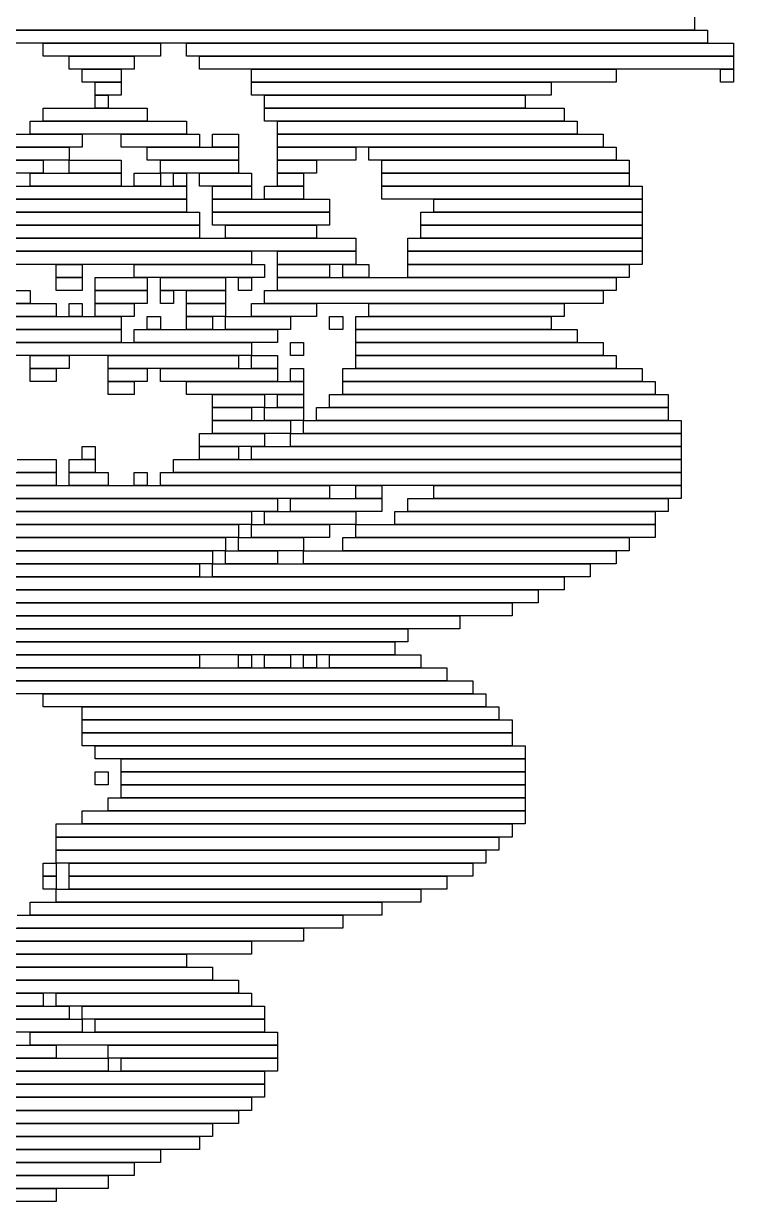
# Model space of a CAD drawing. Extents: x 39 to 985, y 65 to 958.
# Drawn here: x 916.5 to 971, y 103 to 193.5 of the extents above; entities that cross this region are included whole.
import ezdxf

# ---------------------------------------------------------------- set-up
doc = ezdxf.new("R2010")
doc.units = 0

msp = doc.modelspace()

# ---------------------------------------------------------------- linework, layer by layer
for p, q in [((968, 194), (968, 193)), ((968, 193), (892, 193)), ((893, 193), (969, 193)), ((969, 193), (969, 192)), ((969, 192), (893, 192)), ((918, 192), (927, 192)), ((918, 191), (918, 192)), ((927, 192), (927, 191)), ((929, 192), (971, 192)), ((929, 191), (929, 192)), ((971, 192), (971, 191)), ((927, 191), (918, 191)), ((920, 191), (925, 191)), ((920, 190), (920, 191)), ((925, 191), (925, 190)), ((971, 191), (929, 191)), ((930, 191), (971, 191)), ((930, 190), (930, 191)), ((971, 191), (971, 190)), ((925, 190), (920, 190)), ((921, 190), (924, 190)), ((921, 189), (921, 190)), ((924, 190), (924, 189)), ((971, 190), (930, 190)), ((934, 190), (962, 190)), ((934, 189), (934, 190)), ((962, 190), (962, 189)), ((970, 190), (971, 190)), ((970, 189), (970, 190)), ((971, 190), (971, 189)), ((924, 189), (921, 189)), ((922, 189), (924, 189)), ((922, 188), (922, 189)), ((924, 189), (924, 188)), ((962, 189), (934, 189)), ((934, 189), (957, 189)), ((934, 188), (934, 189)), ((957, 189), (957, 188)), ((971, 189), (970, 189)), ((924, 188), (922, 188)), ((922, 188), (923, 188)), ((922, 187), (922, 188)), ((923, 188), (923, 187)), ((957, 188), (934, 188)), ((935, 188), (955, 188)), ((935, 187), (935, 188)), ((955, 188), (955, 187)), ((918, 187), (926, 187)), ((918, 186), (918, 187)), ((923, 187), (922, 187)), ((926, 187), (926, 186)), ((955, 187), (935, 187)), ((935, 187), (958, 187)), ((935, 186), (935, 187)), ((958, 187), (958, 186)), ((917, 186), (929, 186)), ((917, 185), (917, 186)), ((926, 186), (918, 186)), ((929, 186), (929, 185)), ((958, 186), (935, 186)), ((936, 186), (959, 186)), ((936, 185), (936, 186)), ((959, 186), (959, 185)), ((912, 185), (921, 185)), ((929, 185), (917, 185)), ((921, 185), (921, 184)), ((924, 185), (930, 185)), ((924, 184), (924, 185)), ((930, 185), (930, 184)), ((931, 185), (933, 185)), ((931, 184), (931, 185)), ((933, 185), (933, 184)), ((959, 185), (936, 185)), ((936, 185), (961, 185)), ((936, 184), (936, 185)), ((961, 185), (961, 184)), ((921, 184), (912, 184)), ((912, 184), (920, 184)), ((920, 184), (920, 183)), ((930, 184), (924, 184)), ((926, 184), (933, 184)), ((926, 183), (926, 184)), ((933, 184), (931, 184)), ((933, 184), (933, 183)), ((961, 184), (936, 184)), ((936, 184), (942, 184)), ((936, 183), (936, 184)), ((942, 184), (942, 183)), ((943, 184), (962, 184)), ((943, 183), (943, 184)), ((962, 184), (962, 183)), ((911, 183), (918, 183)), ((920, 183), (912, 183)), ((918, 183), (918, 182)), ((920, 183), (924, 183)), ((920, 182), (920, 183)), ((924, 183), (924, 182)), ((933, 183), (926, 183)), ((927, 183), (933, 183)), ((927, 182), (927, 183)), ((933, 183), (933, 182)), ((942, 183), (936, 183)), ((936, 183), (939, 183)), ((936, 182), (936, 183)), ((939, 183), (939, 182)), ((962, 183), (943, 183)), ((944, 183), (963, 183)), ((944, 182), (944, 183)), ((963, 183), (963, 182)), ((918, 182), (911, 182)), ((917, 182), (924, 182)), ((917, 181), (917, 182)), ((924, 182), (920, 182)), ((924, 182), (924, 181)), ((925, 182), (927, 182)), ((925, 181), (925, 182)), ((933, 182), (927, 182)), ((927, 182), (927, 181)), ((928, 182), (929, 182)), ((928, 181), (928, 182)), ((929, 182), (929, 181)), ((930, 182), (934, 182)), ((930, 181), (930, 182)), ((934, 182), (934, 181)), ((939, 182), (936, 182)), ((936, 182), (938, 182)), ((936, 181), (936, 182)), ((938, 182), (938, 181)), ((963, 182), (944, 182)), ((944, 182), (963, 182)), ((944, 181), (944, 182)), ((963, 182), (963, 181)), ((915, 181), (929, 181)), ((924, 181), (917, 181)), ((927, 181), (925, 181)), ((929, 181), (928, 181)), ((929, 181), (929, 180)), ((934, 181), (930, 181)), ((931, 181), (934, 181)), ((931, 180), (931, 181)), ((934, 181), (934, 180)), ((935, 181), (938, 181)), ((935, 180), (935, 181)), ((938, 181), (936, 181)), ((938, 181), (938, 180)), ((963, 181), (944, 181)), ((944, 181), (964, 181)), ((944, 180), (944, 181)), ((964, 181), (964, 180)), ((929, 180), (915, 180)), ((915, 180), (929, 180)), ((929, 180), (929, 179)), ((934, 180), (931, 180)), ((931, 180), (940, 180)), ((931, 179), (931, 180)), ((938, 180), (935, 180)), ((940, 180), (940, 179)), ((964, 180), (944, 180)), ((948, 180), (964, 180)), ((948, 179), (948, 180)), ((964, 180), (964, 179)), ((929, 179), (915, 179)), ((915, 179), (930, 179)), ((930, 179), (930, 178)), ((940, 179), (931, 179)), ((931, 179), (940, 179)), ((931, 178), (931, 179)), ((940, 179), (940, 178)), ((947, 179), (964, 179)), ((947, 178), (947, 179)), ((964, 179), (948, 179)), ((964, 179), (964, 178)), ((930, 178), (915, 178)), ((915, 178), (930, 178)), ((930, 178), (930, 177)), ((940, 178), (931, 178)), ((932, 178), (939, 178)), ((932, 177), (932, 178)), ((939, 178), (939, 177)), ((964, 178), (947, 178)), ((947, 178), (964, 178)), ((947, 177), (947, 178)), ((964, 178), (964, 177)), ((902, 177), (942, 177)), ((930, 177), (915, 177)), ((939, 177), (932, 177)), ((942, 177), (942, 176)), ((946, 177), (964, 177)), ((946, 176), (946, 177)), ((964, 177), (947, 177)), ((964, 177), (964, 176)), ((942, 176), (902, 176)), ((912, 176), (934, 176)), ((934, 176), (934, 175)), ((936, 176), (942, 176)), ((936, 175), (936, 176)), ((942, 176), (942, 175)), ((964, 176), (946, 176)), ((946, 176), (964, 176)), ((946, 175), (946, 176)), ((964, 176), (964, 175)), ((934, 175), (912, 175)), ((919, 175), (921, 175)), ((919, 174), (919, 175)), ((921, 175), (921, 174)), ((925, 175), (935, 175)), ((925, 174), (925, 175)), ((935, 175), (935, 174)), ((942, 175), (936, 175)), ((936, 175), (940, 175)), ((936, 174), (936, 175)), ((940, 175), (940, 174)), ((941, 175), (943, 175)), ((941, 174), (941, 175)), ((943, 175), (943, 174)), ((964, 175), (946, 175)), ((946, 175), (963, 175)), ((946, 174), (946, 175)), ((963, 175), (963, 174)), ((921, 174), (919, 174)), ((919, 174), (921, 174)), ((919, 173), (919, 174)), ((921, 174), (921, 173)), ((922, 174), (926, 174)), ((922, 173), (922, 174)), ((935, 174), (925, 174)), ((926, 174), (926, 173)), ((927, 174), (932, 174)), ((927, 173), (927, 174)), ((932, 174), (932, 173)), ((933, 174), (934, 174)), ((933, 173), (933, 174)), ((934, 174), (934, 173)), ((940, 174), (936, 174)), ((936, 174), (962, 174)), ((936, 173), (936, 174)), ((943, 174), (941, 174)), ((963, 174), (946, 174)), ((962, 174), (962, 173)), ((914, 173), (917, 173)), ((917, 173), (917, 172)), ((921, 173), (919, 173)), ((926, 173), (922, 173)), ((922, 173), (926, 173)), ((922, 172), (922, 173)), ((926, 173), (926, 172)), ((932, 173), (927, 173)), ((927, 173), (928, 173)), ((927, 172), (927, 173)), ((928, 173), (928, 172)), ((929, 173), (932, 173)), ((929, 172), (929, 173)), ((932, 173), (932, 172)), ((934, 173), (933, 173)), ((935, 173), (961, 173)), ((935, 172), (935, 173)), ((962, 173), (936, 173)), ((961, 173), (961, 172)), ((917, 172), (914, 172)), ((915, 172), (919, 172)), ((919, 172), (919, 171)), ((920, 172), (921, 172)), ((920, 171), (920, 172)), ((921, 172), (921, 171)), ((926, 172), (922, 172)), ((922, 172), (925, 172)), ((922, 171), (922, 172)), ((925, 172), (925, 171)), ((928, 172), (927, 172)), ((932, 172), (929, 172)), ((929, 172), (932, 172)), ((929, 171), (929, 172)), ((932, 172), (932, 171)), ((934, 172), (939, 172)), ((934, 171), (934, 172)), ((961, 172), (935, 172)), ((939, 172), (939, 171)), ((943, 172), (958, 172)), ((943, 171), (943, 172)), ((958, 172), (958, 171)), ((919, 171), (915, 171)), ((915, 171), (924, 171)), ((921, 171), (920, 171)), ((925, 171), (922, 171)), ((924, 171), (924, 170)), ((926, 171), (927, 171)), ((926, 170), (926, 171)), ((927, 171), (927, 170)), ((932, 171), (929, 171)), ((929, 171), (931, 171)), ((929, 170), (929, 171)), ((931, 171), (931, 170)), ((932, 171), (937, 171)), ((932, 170), (932, 171)), ((939, 171), (934, 171)), ((937, 171), (937, 170)), ((940, 171), (941, 171)), ((940, 170), (940, 171)), ((941, 171), (941, 170)), ((942, 171), (957, 171)), ((942, 170), (942, 171)), ((958, 171), (943, 171)), ((957, 171), (957, 170)), ((912, 170), (924, 170)), ((924, 170), (915, 170)), ((924, 170), (924, 169)), ((925, 170), (936, 170)), ((925, 169), (925, 170)), ((927, 170), (926, 170)), ((931, 170), (929, 170)), ((937, 170), (932, 170)), ((936, 170), (936, 169)), ((941, 170), (940, 170)), ((957, 170), (942, 170)), ((942, 170), (959, 170)), ((942, 169), (942, 170)), ((959, 170), (959, 169)), ((908, 169), (934, 169)), ((924, 169), (912, 169)), ((936, 169), (925, 169)), ((934, 169), (934, 168)), ((937, 169), (938, 169)), ((937, 168), (937, 169)), ((938, 169), (938, 168)), ((959, 169), (942, 169)), ((942, 169), (961, 169)), ((942, 168), (942, 169)), ((961, 169), (961, 168)), ((934, 168), (908, 168)), ((917, 168), (920, 168)), ((917, 167), (917, 168)), ((920, 168), (920, 167)), ((923, 168), (933, 168)), ((923, 167), (923, 168)), ((933, 168), (933, 167)), ((934, 168), (936, 168)), ((934, 167), (934, 168)), ((936, 168), (936, 167)), ((938, 168), (937, 168)), ((961, 168), (942, 168)), ((942, 168), (962, 168)), ((942, 167), (942, 168)), ((962, 168), (962, 167)), ((920, 167), (917, 167)), ((917, 167), (919, 167)), ((917, 166), (917, 167)), ((919, 167), (919, 166)), ((933, 167), (923, 167)), ((923, 167), (926, 167)), ((923, 166), (923, 167)), ((926, 167), (926, 166)), ((927, 167), (936, 167)), ((927, 166), (927, 167)), ((936, 167), (934, 167)), ((936, 167), (936, 166)), ((937, 167), (938, 167)), ((937, 166), (937, 167)), ((938, 167), (938, 166)), ((941, 167), (964, 167)), ((941, 166), (941, 167)), ((962, 167), (942, 167)), ((964, 167), (964, 166)), ((919, 166), (917, 166)), ((926, 166), (923, 166)), ((923, 166), (925, 166)), ((923, 165), (923, 166)), ((925, 166), (925, 165)), ((936, 166), (927, 166)), ((929, 166), (938, 166)), ((929, 165), (929, 166)), ((938, 166), (937, 166)), ((938, 166), (938, 165)), ((964, 166), (941, 166)), ((941, 166), (965, 166)), ((941, 165), (941, 166)), ((965, 166), (965, 165)), ((925, 165), (923, 165)), ((938, 165), (929, 165)), ((931, 165), (935, 165)), ((931, 164), (931, 165)), ((935, 165), (935, 164)), ((936, 165), (938, 165)), ((936, 164), (936, 165)), ((938, 165), (938, 164)), ((940, 165), (966, 165)), ((940, 164), (940, 165)), ((965, 165), (941, 165)), ((966, 165), (966, 164)), ((935, 164), (931, 164)), ((931, 164), (934, 164)), ((931, 163), (931, 164)), ((934, 164), (934, 163)), ((935, 164), (938, 164)), ((935, 163), (935, 164)), ((938, 164), (936, 164)), ((938, 164), (938, 163)), ((939, 164), (966, 164)), ((939, 163), (939, 164)), ((966, 164), (940, 164)), ((966, 164), (966, 163)), ((934, 163), (931, 163)), ((931, 163), (937, 163)), ((931, 162), (931, 163)), ((938, 163), (935, 163)), ((937, 163), (937, 162)), ((938, 163), (967, 163)), ((938, 162), (938, 163)), ((966, 163), (939, 163)), ((967, 163), (967, 162)), ((930, 162), (935, 162)), ((930, 161), (930, 162)), ((937, 162), (931, 162)), ((935, 162), (935, 161)), ((937, 162), (967, 162)), ((937, 161), (937, 162)), ((967, 162), (938, 162)), ((967, 162), (967, 161)), ((921, 161), (922, 161)), ((921, 160), (921, 161)), ((922, 161), (922, 160)), ((935, 161), (930, 161)), ((930, 161), (933, 161)), ((930, 160), (930, 161)), ((933, 161), (933, 160)), ((934, 161), (967, 161)), ((934, 160), (934, 161)), ((967, 161), (937, 161)), ((967, 161), (967, 160)), ((916, 160), (919, 160)), ((919, 160), (919, 159)), ((920, 160), (922, 160)), ((920, 159), (920, 160)), ((922, 160), (921, 160)), ((922, 160), (922, 159)), ((928, 160), (967, 160)), ((928, 159), (928, 160)), ((933, 160), (930, 160)), ((967, 160), (934, 160)), ((967, 160), (967, 159)), ((892, 159), (919, 159)), ((919, 159), (916, 159)), ((919, 159), (919, 158)), ((922, 159), (920, 159)), ((920, 159), (923, 159)), ((920, 158), (920, 159)), ((923, 159), (923, 158)), ((925, 159), (926, 159)), ((925, 158), (925, 159)), ((926, 159), (926, 158)), ((927, 159), (967, 159)), ((927, 158), (927, 159)), ((967, 159), (928, 159)), ((967, 159), (967, 158)), ((919, 158), (892, 158)), ((896, 158), (940, 158)), ((923, 158), (920, 158)), ((926, 158), (925, 158)), ((967, 158), (927, 158)), ((940, 158), (940, 157)), ((942, 158), (944, 158)), ((942, 157), (942, 158)), ((944, 158), (944, 157)), ((948, 158), (967, 158)), ((948, 157), (948, 158)), ((967, 158), (967, 157)), ((940, 157), (896, 157)), ((909, 157), (936, 157)), ((936, 157), (936, 156)), ((937, 157), (944, 157)), ((937, 156), (937, 157)), ((944, 157), (942, 157)), ((944, 157), (944, 156)), ((946, 157), (966, 157)), ((946, 156), (946, 157)), ((967, 157), (948, 157)), ((966, 157), (966, 156)), ((936, 156), (909, 156)), ((910, 156), (934, 156)), ((934, 156), (934, 155)), ((935, 156), (942, 156)), ((935, 155), (935, 156)), ((944, 156), (937, 156)), ((942, 156), (942, 155)), ((945, 156), (965, 156)), ((945, 155), (945, 156)), ((966, 156), (946, 156)), ((965, 156), (965, 155)), ((934, 155), (910, 155)), ((911, 155), (933, 155)), ((933, 155), (933, 154)), ((934, 155), (940, 155)), ((934, 154), (934, 155)), ((942, 155), (935, 155)), ((940, 155), (940, 154)), ((942, 155), (965, 155)), ((942, 154), (942, 155)), ((965, 155), (945, 155)), ((965, 155), (965, 154)), ((933, 154), (911, 154)), ((911, 154), (932, 154)), ((932, 154), (932, 153)), ((933, 154), (938, 154)), ((933, 153), (933, 154)), ((940, 154), (934, 154)), ((938, 154), (938, 153)), ((941, 154), (963, 154)), ((941, 153), (941, 154)), ((965, 154), (942, 154)), ((963, 154), (963, 153)), ((932, 153), (911, 153)), ((911, 153), (931, 153)), ((931, 153), (931, 152)), ((932, 153), (936, 153)), ((932, 152), (932, 153)), ((938, 153), (933, 153)), ((936, 153), (936, 152)), ((938, 153), (962, 153)), ((938, 152), (938, 153)), ((963, 153), (941, 153)), ((962, 153), (962, 152)), ((931, 152), (911, 152)), ((912, 152), (930, 152)), ((930, 152), (930, 151)), ((931, 152), (960, 152)), ((931, 151), (931, 152)), ((936, 152), (932, 152)), ((962, 152), (938, 152)), ((960, 152), (960, 151)), ((930, 151), (912, 151)), ((914, 151), (958, 151)), ((960, 151), (931, 151)), ((958, 151), (958, 150)), ((958, 150), (914, 150)), ((914, 150), (956, 150)), ((956, 150), (956, 149)), ((956, 149), (914, 149)), ((914, 149), (954, 149)), ((954, 149), (954, 148)), ((913, 148), (950, 148)), ((954, 148), (914, 148)), ((950, 148), (950, 147)), ((950, 147), (913, 147)), ((913, 147), (946, 147)), ((946, 147), (946, 146)), ((946, 146), (913, 146)), ((913, 146), (945, 146)), ((945, 146), (945, 145)), ((912, 145), (930, 145)), ((945, 145), (913, 145)), ((930, 145), (930, 144)), ((933, 145), (934, 145)), ((933, 144), (933, 145)), ((934, 145), (934, 144)), ((935, 145), (937, 145)), ((935, 144), (935, 145)), ((937, 145), (937, 144)), ((938, 145), (939, 145)), ((938, 144), (938, 145)), ((939, 145), (939, 144)), ((940, 145), (947, 145)), ((940, 144), (940, 145)), ((947, 145), (947, 144)), ((930, 144), (912, 144)), ((912, 144), (949, 144)), ((934, 144), (933, 144)), ((937, 144), (935, 144)), ((939, 144), (938, 144)), ((947, 144), (940, 144)), ((949, 144), (949, 143)), ((911, 143), (951, 143)), ((949, 143), (912, 143)), ((951, 143), (951, 142)), ((951, 142), (911, 142)), ((918, 142), (952, 142)), ((918, 141), (918, 142)), ((952, 142), (952, 141)), ((952, 141), (918, 141)), ((921, 141), (953, 141)), ((921, 140), (921, 141)), ((953, 141), (953, 140)), ((953, 140), (921, 140)), ((921, 140), (954, 140)), ((921, 139), (921, 140)), ((954, 140), (954, 139)), ((954, 139), (921, 139)), ((921, 139), (954, 139)), ((921, 138), (921, 139)), ((954, 139), (954, 138)), ((954, 138), (921, 138)), ((922, 138), (955, 138)), ((922, 137), (922, 138)), ((955, 138), (955, 137)), ((955, 137), (922, 137)), ((924, 137), (955, 137)), ((924, 136), (924, 137)), ((955, 137), (955, 136)), ((922, 136), (923, 136)), ((922, 135), (922, 136)), ((923, 136), (923, 135)), ((955, 136), (924, 136)), ((924, 136), (955, 136)), ((924, 135), (924, 136)), ((955, 136), (955, 135)), ((923, 135), (922, 135)), ((955, 135), (924, 135)), ((924, 135), (955, 135)), ((924, 134), (924, 135)), ((955, 135), (955, 134)), ((923, 134), (955, 134)), ((923, 133), (923, 134)), ((955, 134), (924, 134)), ((955, 134), (955, 133)), ((921, 133), (955, 133)), ((921, 132), (921, 133)), ((955, 133), (923, 133)), ((955, 133), (955, 132)), ((919, 132), (954, 132)), ((919, 131), (919, 132)), ((955, 132), (921, 132)), ((954, 132), (954, 131)), ((954, 131), (919, 131)), ((919, 131), (953, 131)), ((919, 130), (919, 131)), ((953, 131), (953, 130)), ((953, 130), (919, 130)), ((919, 130), (952, 130)), ((919, 129), (919, 130)), ((952, 130), (952, 129)), ((918, 129), (919, 129)), ((918, 128), (918, 129)), ((952, 129), (919, 129)), ((919, 129), (919, 128)), ((920, 129), (951, 129)), ((920, 128), (920, 129)), ((951, 129), (951, 128)), ((919, 128), (918, 128)), ((918, 128), (919, 128)), ((918, 127), (918, 128)), ((919, 128), (919, 127)), ((951, 128), (920, 128)), ((920, 128), (949, 128)), ((920, 127), (920, 128)), ((949, 128), (949, 127)), ((919, 127), (918, 127)), ((919, 127), (947, 127)), ((919, 126), (919, 127)), ((949, 127), (920, 127)), ((947, 127), (947, 126)), ((917, 126), (944, 126)), ((917, 125), (917, 126)), ((947, 126), (919, 126)), ((944, 126), (944, 125)), ((916, 125), (941, 125)), ((944, 125), (917, 125)), ((941, 125), (941, 124)), ((905, 124), (938, 124)), ((941, 124), (916, 124)), ((938, 124), (938, 123)), ((938, 123), (905, 123)), ((905, 123), (934, 123)), ((934, 123), (934, 122)), ((934, 122), (905, 122)), ((905, 122), (929, 122)), ((929, 122), (929, 121)), ((929, 121), (905, 121)), ((905, 121), (931, 121)), ((931, 121), (931, 120)), ((904, 120), (933, 120)), ((931, 120), (905, 120)), ((933, 120), (933, 119)), ((933, 119), (904, 119)), ((904, 119), (918, 119)), ((918, 119), (918, 118)), ((919, 119), (934, 119)), ((919, 118), (919, 119)), ((934, 119), (934, 118)), ((899, 118), (920, 118)), ((918, 118), (904, 118)), ((934, 118), (919, 118)), ((920, 118), (920, 117)), ((921, 118), (935, 118)), ((921, 117), (921, 118)), ((935, 118), (935, 117)), ((920, 117), (899, 117)), ((899, 117), (921, 117)), ((935, 117), (921, 117)), ((921, 117), (921, 116)), ((922, 117), (935, 117)), ((922, 116), (922, 117)), ((935, 117), (935, 116)), ((921, 116), (899, 116)), ((917, 116), (936, 116)), ((917, 115), (917, 116)), ((935, 116), (922, 116)), ((936, 116), (936, 115)), ((898, 115), (919, 115)), ((936, 115), (917, 115)), ((919, 115), (919, 114)), ((923, 115), (936, 115)), ((923, 114), (923, 115)), ((936, 115), (936, 114)), ((804, 114), (923, 114)), ((919, 114), (898, 114)), ((936, 114), (923, 114)), ((923, 114), (923, 113)), ((924, 114), (936, 114)), ((924, 113), (924, 114)), ((936, 114), (936, 113)), ((923, 113), (804, 113)), ((804, 113), (935, 113)), ((936, 113), (924, 113)), ((935, 113), (935, 112)), ((935, 112), (804, 112)), ((879, 112), (935, 112)), ((935, 112), (935, 111)), ((935, 111), (879, 111)), ((889, 111), (934, 111)), ((934, 111), (934, 110)), ((888, 110), (933, 110)), ((934, 110), (889, 110)), ((933, 110), (933, 109)), ((834, 109), (931, 109)), ((933, 109), (888, 109)), ((931, 109), (931, 108)), ((931, 108), (834, 108)), ((887, 108), (930, 108)), ((930, 108), (930, 107)), ((886, 107), (927, 107)), ((930, 107), (887, 107)), ((927, 107), (927, 106)), ((862, 106), (925, 106)), ((927, 106), (886, 106)), ((925, 106), (925, 105)), ((925, 105), (862, 105)), ((865, 105), (923, 105)), ((923, 105), (923, 104)), ((923, 104), (865, 104)), ((866, 104), (919, 104)), ((919, 104), (919, 103)), ((919, 103), (866, 103))]:
    msp.add_line(p, q)

doc.saveas('drawing.dxf')
